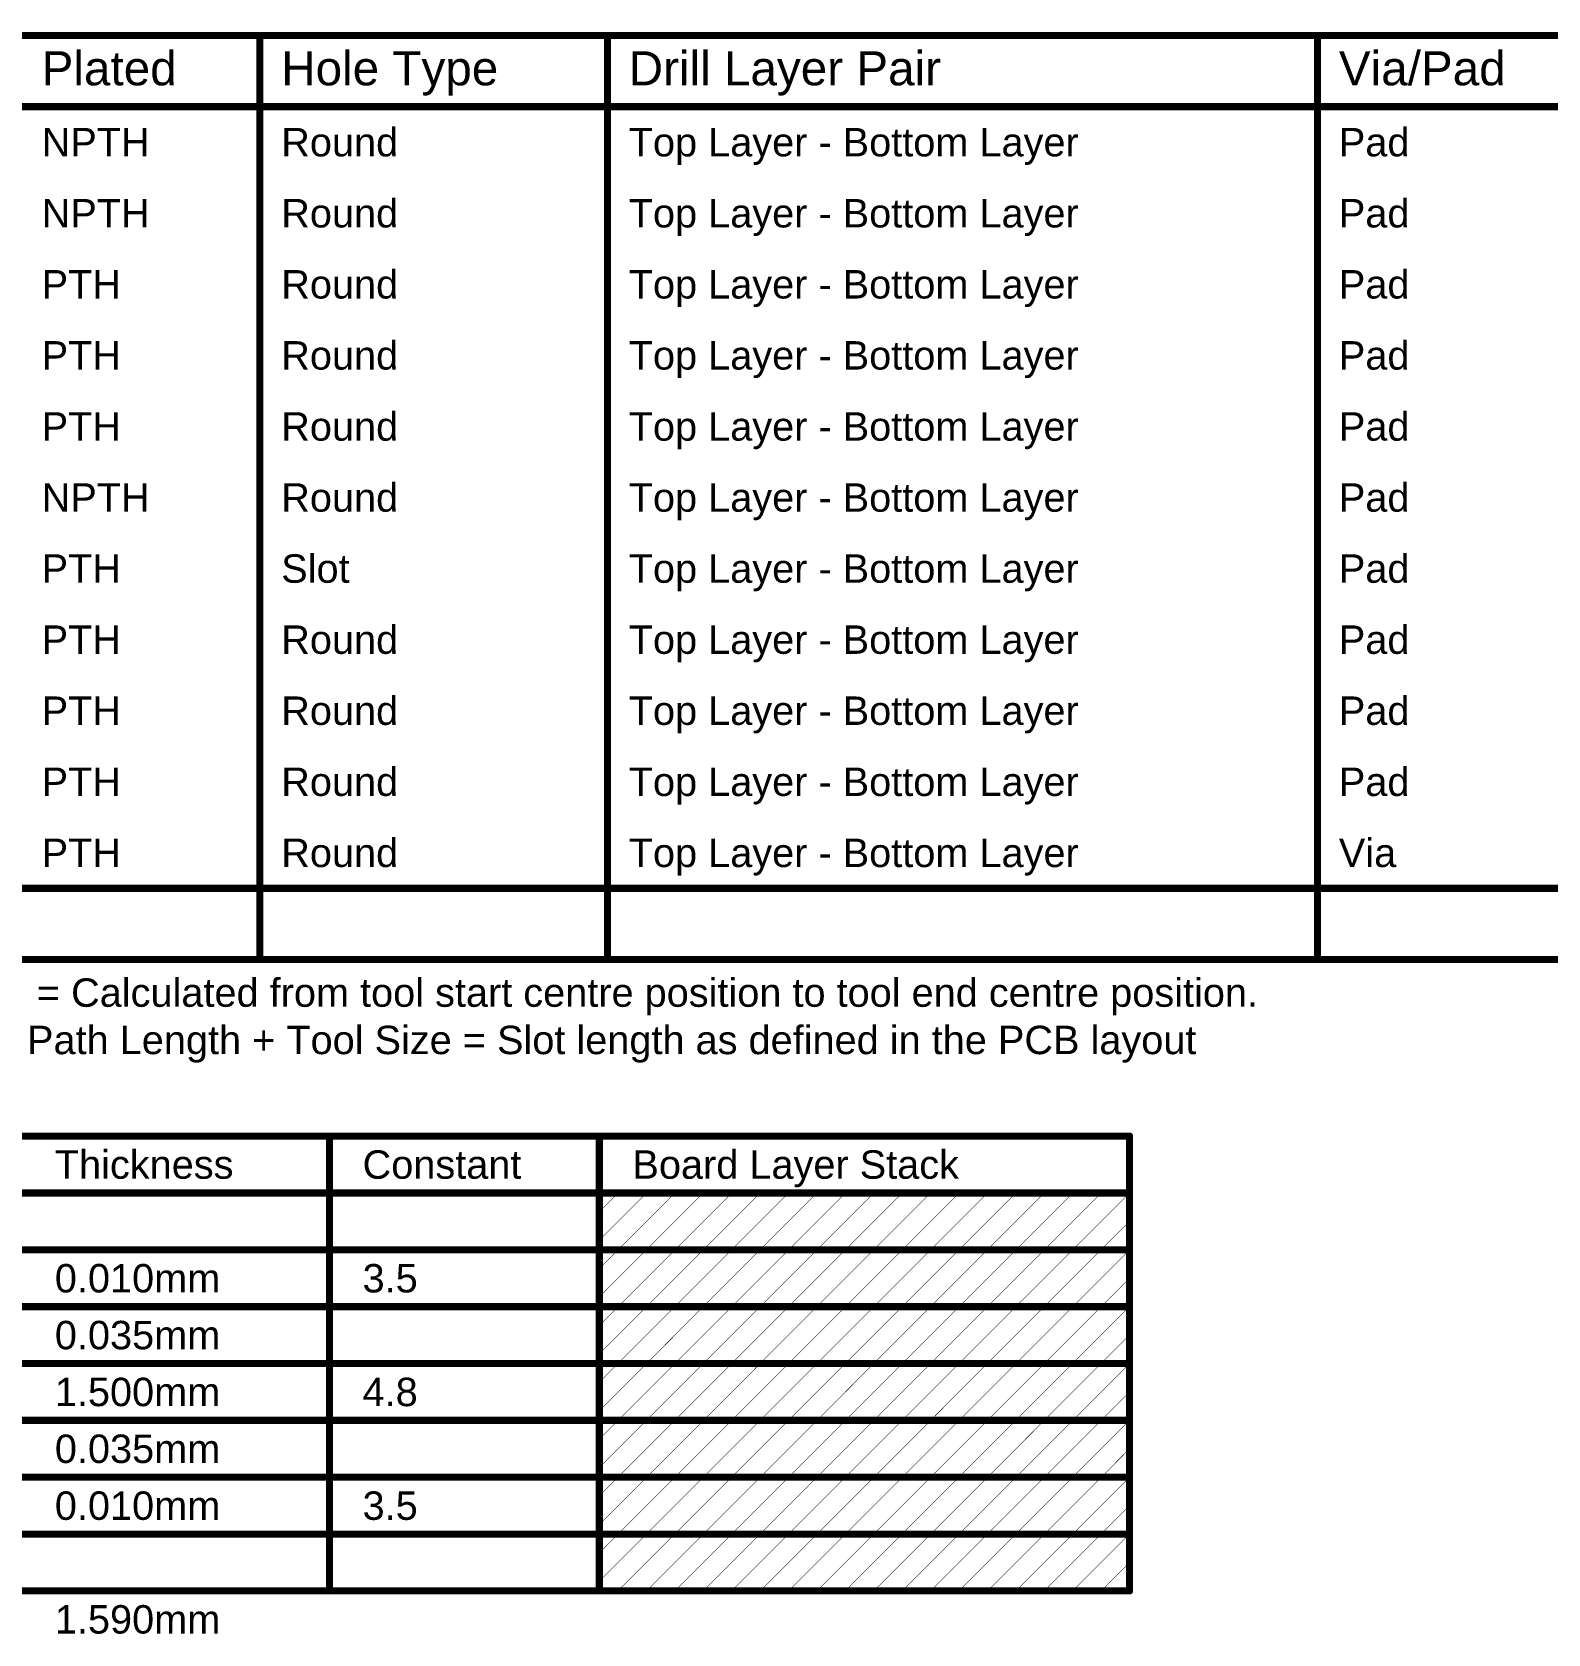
# Model space of a CAD drawing. Header units: inches. Extents: x -38 to 391, y -38 to 85.
# Drawn here: x 97.6 to 178.9, y -0.6 to 85.3 of the extents above; entities that cross this region are included whole.
import ezdxf

# ---------------------------------------------------------------- set-up
doc = ezdxf.new("R2010")
doc.units = ezdxf.units.IN
doc.layers.add('Drill Drawing', color=1, linetype='Continuous')
doc.layers.add('Fabrication', color=76, linetype='Continuous')
doc.styles.add('Arial', font='', dxfattribs={"height": 0.2})
doc.styles.get('Arial').set_extended_font_data('Arial')

msp = doc.modelspace()

# ---------------------------------------------------------------- linework, layer by layer
at = {"layer": 'Drill Drawing'}
for points in [[(41.313, 85.089, 0.381, 0.381, 0), (391.023, 85.089, 0.381, 0.381, 0)], [(109.799, 35.559, 0.381, 0.381, 0), (109.799, 85.089, 0.381, 0.381, 0)], [(128.437, 35.559, 0.381, 0.381, 0), (128.437, 85.089, 0.381, 0.381, 0)], [(166.526, 35.559, 0.381, 0.381, 0), (166.526, 85.089, 0.381, 0.381, 0)], [(41.313, 81.279, 0.381, 0.381, 0), (391.023, 81.279, 0.381, 0.381, 0)], [(41.313, 39.369, 0.381, 0.381, 0), (391.023, 39.369, 0.381, 0.381, 0)], [(41.313, 35.559, 0.381, 0.381, 0), (391.023, 35.559, 0.381, 0.381, 0)]]:
    msp.add_lwpolyline(points, format="xyseb", dxfattribs=at)
for points in [[(109.704, 85.089, 0.191, 0.191, 1), (109.894, 85.089, 0.191, 0.191, 1)], [(128.342, 85.089, 0.191, 0.191, 1), (128.533, 85.089, 0.191, 0.191, 1)], [(166.431, 85.089, 0.191, 0.191, 1), (166.621, 85.089, 0.191, 0.191, 1)], [(109.704, 35.559, 0.191, 0.191, 1), (109.894, 35.559, 0.191, 0.191, 1)], [(128.342, 35.559, 0.191, 0.191, 1), (128.533, 35.559, 0.191, 0.191, 1)], [(166.431, 35.559, 0.191, 0.191, 1), (166.621, 35.559, 0.191, 0.191, 1)]]:
    msp.add_lwpolyline(points, format="xyseb", close=True, dxfattribs=at)
at = {"layer": 'Fabrication'}
for points in [[(41.157, 26.086, 0.381, 0.381, 0), (156.442, 26.086, 0.381, 0.381, 0)], [(113.528, 1.702, 0.381, 0.381, 0), (113.528, 26.086, 0.381, 0.381, 0)], [(128.002, 1.702, 0.381, 0.381, 0), (128.002, 26.086, 0.381, 0.381, 0)], [(156.442, 1.702, 0.381, 0.381, 0), (156.442, 26.086, 0.381, 0.381, 0)], [(41.157, 23.038, 0.381, 0.381, 0), (156.442, 23.038, 0.381, 0.381, 0)], [(128.002, 22.03, 0.0254, 0.0254, 0), (129.01, 23.038, 0.0254, 0.0254, 0)], [(128.002, 20.506, 0.0254, 0.0254, 0), (130.534, 23.038, 0.0254, 0.0254, 0)], [(129.01, 19.99, 0.0254, 0.0254, 0), (132.058, 23.038, 0.0254, 0.0254, 0)], [(130.534, 19.99, 0.0254, 0.0254, 0), (133.582, 23.038, 0.0254, 0.0254, 0)], [(132.058, 19.99, 0.0254, 0.0254, 0), (135.106, 23.038, 0.0254, 0.0254, 0)], [(133.582, 19.99, 0.0254, 0.0254, 0), (136.63, 23.038, 0.0254, 0.0254, 0)], [(135.106, 19.99, 0.0254, 0.0254, 0), (138.154, 23.038, 0.0254, 0.0254, 0)], [(136.63, 19.99, 0.0254, 0.0254, 0), (139.678, 23.038, 0.0254, 0.0254, 0)], [(138.154, 19.99, 0.0254, 0.0254, 0), (141.202, 23.038, 0.0254, 0.0254, 0)], [(139.678, 19.99, 0.0254, 0.0254, 0), (142.726, 23.038, 0.0254, 0.0254, 0)], [(141.202, 19.99, 0.0254, 0.0254, 0), (144.25, 23.038, 0.0254, 0.0254, 0)], [(142.726, 19.99, 0.0254, 0.0254, 0), (145.774, 23.038, 0.0254, 0.0254, 0)], [(144.25, 19.99, 0.0254, 0.0254, 0), (147.298, 23.038, 0.0254, 0.0254, 0)], [(145.774, 19.99, 0.0254, 0.0254, 0), (148.822, 23.038, 0.0254, 0.0254, 0)], [(147.298, 19.99, 0.0254, 0.0254, 0), (150.346, 23.038, 0.0254, 0.0254, 0)], [(148.822, 19.99, 0.0254, 0.0254, 0), (151.87, 23.038, 0.0254, 0.0254, 0)], [(150.346, 19.99, 0.0254, 0.0254, 0), (153.394, 23.038, 0.0254, 0.0254, 0)], [(151.87, 19.99, 0.0254, 0.0254, 0), (154.918, 23.038, 0.0254, 0.0254, 0)], [(153.394, 19.99, 0.0254, 0.0254, 0), (156.442, 23.038, 0.0254, 0.0254, 0)], [(154.918, 19.99, 0.0254, 0.0254, 0), (156.442, 21.514, 0.0254, 0.0254, 0)], [(97.022, 19.99, 0.381, 0.381, 0), (113.528, 19.99, 0.381, 0.381, 0)], [(113.528, 19.99, 0.381, 0.381, 0), (128.002, 19.99, 0.381, 0.381, 0)], [(128.002, 19.99, 0.381, 0.381, 0), (156.442, 19.99, 0.381, 0.381, 0)], [(128.002, 18.982, 0.0254, 0.0254, 0), (129.01, 19.99, 0.0254, 0.0254, 0)], [(128.002, 17.458, 0.0254, 0.0254, 0), (130.534, 19.99, 0.0254, 0.0254, 0)], [(129.01, 16.942, 0.0254, 0.0254, 0), (132.058, 19.99, 0.0254, 0.0254, 0)], [(130.534, 16.942, 0.0254, 0.0254, 0), (133.582, 19.99, 0.0254, 0.0254, 0)], [(132.058, 16.942, 0.0254, 0.0254, 0), (135.106, 19.99, 0.0254, 0.0254, 0)], [(133.582, 16.942, 0.0254, 0.0254, 0), (136.63, 19.99, 0.0254, 0.0254, 0)], [(135.106, 16.942, 0.0254, 0.0254, 0), (138.154, 19.99, 0.0254, 0.0254, 0)], [(136.63, 16.942, 0.0254, 0.0254, 0), (139.678, 19.99, 0.0254, 0.0254, 0)], [(138.154, 16.942, 0.0254, 0.0254, 0), (141.202, 19.99, 0.0254, 0.0254, 0)], [(139.678, 16.942, 0.0254, 0.0254, 0), (142.726, 19.99, 0.0254, 0.0254, 0)], [(141.202, 16.942, 0.0254, 0.0254, 0), (144.25, 19.99, 0.0254, 0.0254, 0)], [(142.726, 16.942, 0.0254, 0.0254, 0), (145.774, 19.99, 0.0254, 0.0254, 0)], [(144.25, 16.942, 0.0254, 0.0254, 0), (147.298, 19.99, 0.0254, 0.0254, 0)], [(145.774, 16.942, 0.0254, 0.0254, 0), (148.822, 19.99, 0.0254, 0.0254, 0)], [(147.298, 16.942, 0.0254, 0.0254, 0), (150.346, 19.99, 0.0254, 0.0254, 0)], [(148.822, 16.942, 0.0254, 0.0254, 0), (151.87, 19.99, 0.0254, 0.0254, 0)], [(150.346, 16.942, 0.0254, 0.0254, 0), (153.394, 19.99, 0.0254, 0.0254, 0)], [(151.87, 16.942, 0.0254, 0.0254, 0), (154.918, 19.99, 0.0254, 0.0254, 0)], [(153.394, 16.942, 0.0254, 0.0254, 0), (156.442, 19.99, 0.0254, 0.0254, 0)], [(154.918, 16.942, 0.0254, 0.0254, 0), (156.442, 18.466, 0.0254, 0.0254, 0)], [(97.022, 16.942, 0.381, 0.381, 0), (113.528, 16.942, 0.381, 0.381, 0)], [(113.528, 16.942, 0.381, 0.381, 0), (128.002, 16.942, 0.381, 0.381, 0)], [(128.002, 16.942, 0.381, 0.381, 0), (156.442, 16.942, 0.381, 0.381, 0)], [(128.002, 15.934, 0.0254, 0.0254, 0), (129.01, 16.942, 0.0254, 0.0254, 0)], [(128.002, 14.41, 0.0254, 0.0254, 0), (130.534, 16.942, 0.0254, 0.0254, 0)], [(129.01, 13.894, 0.0254, 0.0254, 0), (132.058, 16.942, 0.0254, 0.0254, 0)], [(130.534, 13.894, 0.0254, 0.0254, 0), (133.582, 16.942, 0.0254, 0.0254, 0)], [(132.058, 13.894, 0.0254, 0.0254, 0), (135.106, 16.942, 0.0254, 0.0254, 0)], [(133.582, 13.894, 0.0254, 0.0254, 0), (136.63, 16.942, 0.0254, 0.0254, 0)], [(135.106, 13.894, 0.0254, 0.0254, 0), (138.154, 16.942, 0.0254, 0.0254, 0)], [(136.63, 13.894, 0.0254, 0.0254, 0), (139.678, 16.942, 0.0254, 0.0254, 0)], [(138.154, 13.894, 0.0254, 0.0254, 0), (141.202, 16.942, 0.0254, 0.0254, 0)], [(139.678, 13.894, 0.0254, 0.0254, 0), (142.726, 16.942, 0.0254, 0.0254, 0)], [(141.202, 13.894, 0.0254, 0.0254, 0), (144.25, 16.942, 0.0254, 0.0254, 0)], [(142.726, 13.894, 0.0254, 0.0254, 0), (145.774, 16.942, 0.0254, 0.0254, 0)], [(144.25, 13.894, 0.0254, 0.0254, 0), (147.298, 16.942, 0.0254, 0.0254, 0)], [(145.774, 13.894, 0.0254, 0.0254, 0), (148.822, 16.942, 0.0254, 0.0254, 0)], [(147.298, 13.894, 0.0254, 0.0254, 0), (150.346, 16.942, 0.0254, 0.0254, 0)], [(148.822, 13.894, 0.0254, 0.0254, 0), (151.87, 16.942, 0.0254, 0.0254, 0)], [(150.346, 13.894, 0.0254, 0.0254, 0), (153.394, 16.942, 0.0254, 0.0254, 0)], [(151.87, 13.894, 0.0254, 0.0254, 0), (154.918, 16.942, 0.0254, 0.0254, 0)], [(153.394, 13.894, 0.0254, 0.0254, 0), (156.442, 16.942, 0.0254, 0.0254, 0)], [(154.918, 13.894, 0.0254, 0.0254, 0), (156.442, 15.418, 0.0254, 0.0254, 0)], [(97.022, 13.894, 0.381, 0.381, 0), (113.528, 13.894, 0.381, 0.381, 0)], [(113.528, 13.894, 0.381, 0.381, 0), (128.002, 13.894, 0.381, 0.381, 0)], [(128.002, 13.894, 0.381, 0.381, 0), (156.442, 13.894, 0.381, 0.381, 0)], [(128.002, 12.886, 0.0254, 0.0254, 0), (129.01, 13.894, 0.0254, 0.0254, 0)], [(128.002, 11.362, 0.0254, 0.0254, 0), (130.534, 13.894, 0.0254, 0.0254, 0)], [(129.01, 10.846, 0.0254, 0.0254, 0), (132.058, 13.894, 0.0254, 0.0254, 0)], [(130.534, 10.846, 0.0254, 0.0254, 0), (133.582, 13.894, 0.0254, 0.0254, 0)], [(132.058, 10.846, 0.0254, 0.0254, 0), (135.106, 13.894, 0.0254, 0.0254, 0)], [(133.582, 10.846, 0.0254, 0.0254, 0), (136.63, 13.894, 0.0254, 0.0254, 0)], [(135.106, 10.846, 0.0254, 0.0254, 0), (138.154, 13.894, 0.0254, 0.0254, 0)], [(136.63, 10.846, 0.0254, 0.0254, 0), (139.678, 13.894, 0.0254, 0.0254, 0)], [(138.154, 10.846, 0.0254, 0.0254, 0), (141.202, 13.894, 0.0254, 0.0254, 0)], [(139.678, 10.846, 0.0254, 0.0254, 0), (142.726, 13.894, 0.0254, 0.0254, 0)], [(141.202, 10.846, 0.0254, 0.0254, 0), (144.25, 13.894, 0.0254, 0.0254, 0)], [(142.726, 10.846, 0.0254, 0.0254, 0), (145.774, 13.894, 0.0254, 0.0254, 0)], [(144.25, 10.846, 0.0254, 0.0254, 0), (147.298, 13.894, 0.0254, 0.0254, 0)], [(145.774, 10.846, 0.0254, 0.0254, 0), (148.822, 13.894, 0.0254, 0.0254, 0)], [(147.298, 10.846, 0.0254, 0.0254, 0), (150.346, 13.894, 0.0254, 0.0254, 0)], [(148.822, 10.846, 0.0254, 0.0254, 0), (151.87, 13.894, 0.0254, 0.0254, 0)], [(150.346, 10.846, 0.0254, 0.0254, 0), (153.394, 13.894, 0.0254, 0.0254, 0)], [(151.87, 10.846, 0.0254, 0.0254, 0), (154.918, 13.894, 0.0254, 0.0254, 0)], [(153.394, 10.846, 0.0254, 0.0254, 0), (156.442, 13.894, 0.0254, 0.0254, 0)], [(154.918, 10.846, 0.0254, 0.0254, 0), (156.442, 12.37, 0.0254, 0.0254, 0)], [(97.022, 10.846, 0.381, 0.381, 0), (113.528, 10.846, 0.381, 0.381, 0)], [(113.528, 10.846, 0.381, 0.381, 0), (128.002, 10.846, 0.381, 0.381, 0)], [(128.002, 10.846, 0.381, 0.381, 0), (156.442, 10.846, 0.381, 0.381, 0)], [(128.002, 9.838, 0.0254, 0.0254, 0), (129.01, 10.846, 0.0254, 0.0254, 0)], [(128.002, 8.314, 0.0254, 0.0254, 0), (130.534, 10.846, 0.0254, 0.0254, 0)], [(129.01, 7.798, 0.0254, 0.0254, 0), (132.058, 10.846, 0.0254, 0.0254, 0)], [(130.534, 7.798, 0.0254, 0.0254, 0), (133.582, 10.846, 0.0254, 0.0254, 0)], [(132.058, 7.798, 0.0254, 0.0254, 0), (135.106, 10.846, 0.0254, 0.0254, 0)], [(133.582, 7.798, 0.0254, 0.0254, 0), (136.63, 10.846, 0.0254, 0.0254, 0)], [(135.106, 7.798, 0.0254, 0.0254, 0), (138.154, 10.846, 0.0254, 0.0254, 0)], [(136.63, 7.798, 0.0254, 0.0254, 0), (139.678, 10.846, 0.0254, 0.0254, 0)], [(138.154, 7.798, 0.0254, 0.0254, 0), (141.202, 10.846, 0.0254, 0.0254, 0)], [(139.678, 7.798, 0.0254, 0.0254, 0), (142.726, 10.846, 0.0254, 0.0254, 0)], [(141.202, 7.798, 0.0254, 0.0254, 0), (144.25, 10.846, 0.0254, 0.0254, 0)], [(142.726, 7.798, 0.0254, 0.0254, 0), (145.774, 10.846, 0.0254, 0.0254, 0)], [(144.25, 7.798, 0.0254, 0.0254, 0), (147.298, 10.846, 0.0254, 0.0254, 0)], [(145.774, 7.798, 0.0254, 0.0254, 0), (148.822, 10.846, 0.0254, 0.0254, 0)], [(147.298, 7.798, 0.0254, 0.0254, 0), (150.346, 10.846, 0.0254, 0.0254, 0)], [(148.822, 7.798, 0.0254, 0.0254, 0), (151.87, 10.846, 0.0254, 0.0254, 0)], [(150.346, 7.798, 0.0254, 0.0254, 0), (153.394, 10.846, 0.0254, 0.0254, 0)], [(151.87, 7.798, 0.0254, 0.0254, 0), (154.918, 10.846, 0.0254, 0.0254, 0)], [(153.394, 7.798, 0.0254, 0.0254, 0), (156.442, 10.846, 0.0254, 0.0254, 0)], [(154.918, 7.798, 0.0254, 0.0254, 0), (156.442, 9.322, 0.0254, 0.0254, 0)], [(97.022, 7.798, 0.381, 0.381, 0), (113.528, 7.798, 0.381, 0.381, 0)], [(113.528, 7.798, 0.381, 0.381, 0), (128.002, 7.798, 0.381, 0.381, 0)], [(128.002, 7.798, 0.381, 0.381, 0), (156.442, 7.798, 0.381, 0.381, 0)], [(128.002, 6.79, 0.0254, 0.0254, 0), (129.01, 7.798, 0.0254, 0.0254, 0)], [(128.002, 5.266, 0.0254, 0.0254, 0), (130.534, 7.798, 0.0254, 0.0254, 0)], [(129.01, 4.75, 0.0254, 0.0254, 0), (132.058, 7.798, 0.0254, 0.0254, 0)], [(130.534, 4.75, 0.0254, 0.0254, 0), (133.582, 7.798, 0.0254, 0.0254, 0)], [(132.058, 4.75, 0.0254, 0.0254, 0), (135.106, 7.798, 0.0254, 0.0254, 0)], [(133.582, 4.75, 0.0254, 0.0254, 0), (136.63, 7.798, 0.0254, 0.0254, 0)], [(135.106, 4.75, 0.0254, 0.0254, 0), (138.154, 7.798, 0.0254, 0.0254, 0)], [(136.63, 4.75, 0.0254, 0.0254, 0), (139.678, 7.798, 0.0254, 0.0254, 0)], [(138.154, 4.75, 0.0254, 0.0254, 0), (141.202, 7.798, 0.0254, 0.0254, 0)], [(139.678, 4.75, 0.0254, 0.0254, 0), (142.726, 7.798, 0.0254, 0.0254, 0)], [(141.202, 4.75, 0.0254, 0.0254, 0), (144.25, 7.798, 0.0254, 0.0254, 0)], [(142.726, 4.75, 0.0254, 0.0254, 0), (145.774, 7.798, 0.0254, 0.0254, 0)], [(144.25, 4.75, 0.0254, 0.0254, 0), (147.298, 7.798, 0.0254, 0.0254, 0)], [(145.774, 4.75, 0.0254, 0.0254, 0), (148.822, 7.798, 0.0254, 0.0254, 0)], [(147.298, 4.75, 0.0254, 0.0254, 0), (150.346, 7.798, 0.0254, 0.0254, 0)], [(148.822, 4.75, 0.0254, 0.0254, 0), (151.87, 7.798, 0.0254, 0.0254, 0)], [(150.346, 4.75, 0.0254, 0.0254, 0), (153.394, 7.798, 0.0254, 0.0254, 0)], [(151.87, 4.75, 0.0254, 0.0254, 0), (154.918, 7.798, 0.0254, 0.0254, 0)], [(153.394, 4.75, 0.0254, 0.0254, 0), (156.442, 7.798, 0.0254, 0.0254, 0)], [(154.918, 4.75, 0.0254, 0.0254, 0), (156.442, 6.274, 0.0254, 0.0254, 0)], [(97.022, 4.75, 0.381, 0.381, 0), (113.528, 4.75, 0.381, 0.381, 0)], [(113.528, 4.75, 0.381, 0.381, 0), (128.002, 4.75, 0.381, 0.381, 0)], [(128.002, 4.75, 0.381, 0.381, 0), (156.442, 4.75, 0.381, 0.381, 0)], [(128.002, 3.742, 0.0254, 0.0254, 0), (129.01, 4.75, 0.0254, 0.0254, 0)], [(128.002, 2.218, 0.0254, 0.0254, 0), (130.534, 4.75, 0.0254, 0.0254, 0)], [(129.01, 1.702, 0.0254, 0.0254, 0), (132.058, 4.75, 0.0254, 0.0254, 0)], [(130.534, 1.702, 0.0254, 0.0254, 0), (133.582, 4.75, 0.0254, 0.0254, 0)], [(132.058, 1.702, 0.0254, 0.0254, 0), (135.106, 4.75, 0.0254, 0.0254, 0)], [(133.582, 1.702, 0.0254, 0.0254, 0), (136.63, 4.75, 0.0254, 0.0254, 0)], [(135.106, 1.702, 0.0254, 0.0254, 0), (138.154, 4.75, 0.0254, 0.0254, 0)], [(136.63, 1.702, 0.0254, 0.0254, 0), (139.678, 4.75, 0.0254, 0.0254, 0)], [(138.154, 1.702, 0.0254, 0.0254, 0), (141.202, 4.75, 0.0254, 0.0254, 0)], [(139.678, 1.702, 0.0254, 0.0254, 0), (142.726, 4.75, 0.0254, 0.0254, 0)], [(141.202, 1.702, 0.0254, 0.0254, 0), (144.25, 4.75, 0.0254, 0.0254, 0)], [(142.726, 1.702, 0.0254, 0.0254, 0), (145.774, 4.75, 0.0254, 0.0254, 0)], [(144.25, 1.702, 0.0254, 0.0254, 0), (147.298, 4.75, 0.0254, 0.0254, 0)], [(145.774, 1.702, 0.0254, 0.0254, 0), (148.822, 4.75, 0.0254, 0.0254, 0)], [(147.298, 1.702, 0.0254, 0.0254, 0), (150.346, 4.75, 0.0254, 0.0254, 0)], [(148.822, 1.702, 0.0254, 0.0254, 0), (151.87, 4.75, 0.0254, 0.0254, 0)], [(150.346, 1.702, 0.0254, 0.0254, 0), (153.394, 4.75, 0.0254, 0.0254, 0)], [(151.87, 1.702, 0.0254, 0.0254, 0), (154.918, 4.75, 0.0254, 0.0254, 0)], [(153.394, 1.702, 0.0254, 0.0254, 0), (156.442, 4.75, 0.0254, 0.0254, 0)], [(154.918, 1.702, 0.0254, 0.0254, 0), (156.442, 3.226, 0.0254, 0.0254, 0)], [(97.022, 1.702, 0.381, 0.381, 0), (113.528, 1.702, 0.381, 0.381, 0)], [(113.528, 1.702, 0.381, 0.381, 0), (128.002, 1.702, 0.381, 0.381, 0)], [(128.002, 1.702, 0.381, 0.381, 0), (156.442, 1.702, 0.381, 0.381, 0)]]:
    msp.add_lwpolyline(points, format="xyseb", dxfattribs=at)
for points in [[(113.433, 26.086, 0.191, 0.191, 1), (113.623, 26.086, 0.191, 0.191, 1)], [(127.907, 26.086, 0.191, 0.191, 1), (128.098, 26.086, 0.191, 0.191, 1)], [(156.347, 26.086, 0.191, 0.191, 1), (156.538, 26.086, 0.191, 0.191, 1)], [(156.347, 26.086, 0.191, 0.191, 1), (156.538, 26.086, 0.191, 0.191, 1)], [(156.347, 23.038, 0.191, 0.191, 1), (156.538, 23.038, 0.191, 0.191, 1)], [(129.004, 23.038, 0.0127, 0.0127, 1), (129.017, 23.038, 0.0127, 0.0127, 1)], [(130.528, 23.038, 0.0127, 0.0127, 1), (130.541, 23.038, 0.0127, 0.0127, 1)], [(132.052, 23.038, 0.0127, 0.0127, 1), (132.065, 23.038, 0.0127, 0.0127, 1)], [(133.576, 23.038, 0.0127, 0.0127, 1), (133.589, 23.038, 0.0127, 0.0127, 1)], [(135.1, 23.038, 0.0127, 0.0127, 1), (135.113, 23.038, 0.0127, 0.0127, 1)], [(136.624, 23.038, 0.0127, 0.0127, 1), (136.637, 23.038, 0.0127, 0.0127, 1)], [(138.148, 23.038, 0.0127, 0.0127, 1), (138.161, 23.038, 0.0127, 0.0127, 1)], [(139.672, 23.038, 0.0127, 0.0127, 1), (139.685, 23.038, 0.0127, 0.0127, 1)], [(141.196, 23.038, 0.0127, 0.0127, 1), (141.209, 23.038, 0.0127, 0.0127, 1)], [(142.72, 23.038, 0.0127, 0.0127, 1), (142.733, 23.038, 0.0127, 0.0127, 1)], [(144.244, 23.038, 0.0127, 0.0127, 1), (144.257, 23.038, 0.0127, 0.0127, 1)], [(145.768, 23.038, 0.0127, 0.0127, 1), (145.781, 23.038, 0.0127, 0.0127, 1)], [(147.292, 23.038, 0.0127, 0.0127, 1), (147.305, 23.038, 0.0127, 0.0127, 1)], [(148.816, 23.038, 0.0127, 0.0127, 1), (148.829, 23.038, 0.0127, 0.0127, 1)], [(150.34, 23.038, 0.0127, 0.0127, 1), (150.353, 23.038, 0.0127, 0.0127, 1)], [(151.864, 23.038, 0.0127, 0.0127, 1), (151.877, 23.038, 0.0127, 0.0127, 1)], [(153.388, 23.038, 0.0127, 0.0127, 1), (153.401, 23.038, 0.0127, 0.0127, 1)], [(154.912, 23.038, 0.0127, 0.0127, 1), (154.925, 23.038, 0.0127, 0.0127, 1)], [(156.436, 23.038, 0.0127, 0.0127, 1), (156.449, 23.038, 0.0127, 0.0127, 1)], [(127.996, 22.03, 0.0127, 0.0127, 1), (128.009, 22.03, 0.0127, 0.0127, 1)], [(156.436, 21.514, 0.0127, 0.0127, 1), (156.449, 21.514, 0.0127, 0.0127, 1)], [(113.433, 19.99, 0.191, 0.191, 1), (113.623, 19.99, 0.191, 0.191, 1)], [(113.433, 19.99, 0.191, 0.191, 1), (113.623, 19.99, 0.191, 0.191, 1)], [(127.907, 19.99, 0.191, 0.191, 1), (128.098, 19.99, 0.191, 0.191, 1)], [(127.907, 19.99, 0.191, 0.191, 1), (128.098, 19.99, 0.191, 0.191, 1)], [(127.996, 20.506, 0.0127, 0.0127, 1), (128.009, 20.506, 0.0127, 0.0127, 1)], [(129.004, 19.99, 0.0127, 0.0127, 1), (129.017, 19.99, 0.0127, 0.0127, 1)], [(129.004, 19.99, 0.0127, 0.0127, 1), (129.017, 19.99, 0.0127, 0.0127, 1)], [(130.528, 19.99, 0.0127, 0.0127, 1), (130.541, 19.99, 0.0127, 0.0127, 1)], [(130.528, 19.99, 0.0127, 0.0127, 1), (130.541, 19.99, 0.0127, 0.0127, 1)], [(132.052, 19.99, 0.0127, 0.0127, 1), (132.065, 19.99, 0.0127, 0.0127, 1)], [(132.052, 19.99, 0.0127, 0.0127, 1), (132.065, 19.99, 0.0127, 0.0127, 1)], [(133.576, 19.99, 0.0127, 0.0127, 1), (133.589, 19.99, 0.0127, 0.0127, 1)], [(133.576, 19.99, 0.0127, 0.0127, 1), (133.589, 19.99, 0.0127, 0.0127, 1)], [(135.1, 19.99, 0.0127, 0.0127, 1), (135.113, 19.99, 0.0127, 0.0127, 1)], [(135.1, 19.99, 0.0127, 0.0127, 1), (135.113, 19.99, 0.0127, 0.0127, 1)], [(136.624, 19.99, 0.0127, 0.0127, 1), (136.637, 19.99, 0.0127, 0.0127, 1)], [(136.624, 19.99, 0.0127, 0.0127, 1), (136.637, 19.99, 0.0127, 0.0127, 1)], [(138.148, 19.99, 0.0127, 0.0127, 1), (138.161, 19.99, 0.0127, 0.0127, 1)], [(138.148, 19.99, 0.0127, 0.0127, 1), (138.161, 19.99, 0.0127, 0.0127, 1)], [(139.672, 19.99, 0.0127, 0.0127, 1), (139.685, 19.99, 0.0127, 0.0127, 1)], [(139.672, 19.99, 0.0127, 0.0127, 1), (139.685, 19.99, 0.0127, 0.0127, 1)], [(141.196, 19.99, 0.0127, 0.0127, 1), (141.209, 19.99, 0.0127, 0.0127, 1)], [(141.196, 19.99, 0.0127, 0.0127, 1), (141.209, 19.99, 0.0127, 0.0127, 1)], [(142.72, 19.99, 0.0127, 0.0127, 1), (142.733, 19.99, 0.0127, 0.0127, 1)], [(142.72, 19.99, 0.0127, 0.0127, 1), (142.733, 19.99, 0.0127, 0.0127, 1)], [(144.244, 19.99, 0.0127, 0.0127, 1), (144.257, 19.99, 0.0127, 0.0127, 1)], [(144.244, 19.99, 0.0127, 0.0127, 1), (144.257, 19.99, 0.0127, 0.0127, 1)], [(145.768, 19.99, 0.0127, 0.0127, 1), (145.781, 19.99, 0.0127, 0.0127, 1)], [(145.768, 19.99, 0.0127, 0.0127, 1), (145.781, 19.99, 0.0127, 0.0127, 1)], [(147.292, 19.99, 0.0127, 0.0127, 1), (147.305, 19.99, 0.0127, 0.0127, 1)], [(147.292, 19.99, 0.0127, 0.0127, 1), (147.305, 19.99, 0.0127, 0.0127, 1)], [(148.816, 19.99, 0.0127, 0.0127, 1), (148.829, 19.99, 0.0127, 0.0127, 1)], [(148.816, 19.99, 0.0127, 0.0127, 1), (148.829, 19.99, 0.0127, 0.0127, 1)], [(150.34, 19.99, 0.0127, 0.0127, 1), (150.353, 19.99, 0.0127, 0.0127, 1)], [(150.34, 19.99, 0.0127, 0.0127, 1), (150.353, 19.99, 0.0127, 0.0127, 1)], [(151.864, 19.99, 0.0127, 0.0127, 1), (151.877, 19.99, 0.0127, 0.0127, 1)], [(151.864, 19.99, 0.0127, 0.0127, 1), (151.877, 19.99, 0.0127, 0.0127, 1)], [(153.388, 19.99, 0.0127, 0.0127, 1), (153.401, 19.99, 0.0127, 0.0127, 1)], [(153.388, 19.99, 0.0127, 0.0127, 1), (153.401, 19.99, 0.0127, 0.0127, 1)], [(154.912, 19.99, 0.0127, 0.0127, 1), (154.925, 19.99, 0.0127, 0.0127, 1)], [(154.912, 19.99, 0.0127, 0.0127, 1), (154.925, 19.99, 0.0127, 0.0127, 1)], [(156.347, 19.99, 0.191, 0.191, 1), (156.538, 19.99, 0.191, 0.191, 1)], [(156.436, 19.99, 0.0127, 0.0127, 1), (156.449, 19.99, 0.0127, 0.0127, 1)], [(127.996, 18.982, 0.0127, 0.0127, 1), (128.009, 18.982, 0.0127, 0.0127, 1)], [(156.436, 18.466, 0.0127, 0.0127, 1), (156.449, 18.466, 0.0127, 0.0127, 1)], [(127.996, 17.458, 0.0127, 0.0127, 1), (128.009, 17.458, 0.0127, 0.0127, 1)], [(113.433, 16.942, 0.191, 0.191, 1), (113.623, 16.942, 0.191, 0.191, 1)], [(113.433, 16.942, 0.191, 0.191, 1), (113.623, 16.942, 0.191, 0.191, 1)], [(127.907, 16.942, 0.191, 0.191, 1), (128.098, 16.942, 0.191, 0.191, 1)], [(127.907, 16.942, 0.191, 0.191, 1), (128.098, 16.942, 0.191, 0.191, 1)], [(129.004, 16.942, 0.0127, 0.0127, 1), (129.017, 16.942, 0.0127, 0.0127, 1)], [(129.004, 16.942, 0.0127, 0.0127, 1), (129.017, 16.942, 0.0127, 0.0127, 1)], [(130.528, 16.942, 0.0127, 0.0127, 1), (130.541, 16.942, 0.0127, 0.0127, 1)], [(130.528, 16.942, 0.0127, 0.0127, 1), (130.541, 16.942, 0.0127, 0.0127, 1)], [(132.052, 16.942, 0.0127, 0.0127, 1), (132.065, 16.942, 0.0127, 0.0127, 1)], [(132.052, 16.942, 0.0127, 0.0127, 1), (132.065, 16.942, 0.0127, 0.0127, 1)], [(133.576, 16.942, 0.0127, 0.0127, 1), (133.589, 16.942, 0.0127, 0.0127, 1)], [(133.576, 16.942, 0.0127, 0.0127, 1), (133.589, 16.942, 0.0127, 0.0127, 1)], [(135.1, 16.942, 0.0127, 0.0127, 1), (135.113, 16.942, 0.0127, 0.0127, 1)], [(135.1, 16.942, 0.0127, 0.0127, 1), (135.113, 16.942, 0.0127, 0.0127, 1)], [(136.624, 16.942, 0.0127, 0.0127, 1), (136.637, 16.942, 0.0127, 0.0127, 1)], [(136.624, 16.942, 0.0127, 0.0127, 1), (136.637, 16.942, 0.0127, 0.0127, 1)], [(138.148, 16.942, 0.0127, 0.0127, 1), (138.161, 16.942, 0.0127, 0.0127, 1)], [(138.148, 16.942, 0.0127, 0.0127, 1), (138.161, 16.942, 0.0127, 0.0127, 1)], [(139.672, 16.942, 0.0127, 0.0127, 1), (139.685, 16.942, 0.0127, 0.0127, 1)], [(139.672, 16.942, 0.0127, 0.0127, 1), (139.685, 16.942, 0.0127, 0.0127, 1)], [(141.196, 16.942, 0.0127, 0.0127, 1), (141.209, 16.942, 0.0127, 0.0127, 1)], [(141.196, 16.942, 0.0127, 0.0127, 1), (141.209, 16.942, 0.0127, 0.0127, 1)], [(142.72, 16.942, 0.0127, 0.0127, 1), (142.733, 16.942, 0.0127, 0.0127, 1)], [(142.72, 16.942, 0.0127, 0.0127, 1), (142.733, 16.942, 0.0127, 0.0127, 1)], [(144.244, 16.942, 0.0127, 0.0127, 1), (144.257, 16.942, 0.0127, 0.0127, 1)], [(144.244, 16.942, 0.0127, 0.0127, 1), (144.257, 16.942, 0.0127, 0.0127, 1)], [(145.768, 16.942, 0.0127, 0.0127, 1), (145.781, 16.942, 0.0127, 0.0127, 1)], [(145.768, 16.942, 0.0127, 0.0127, 1), (145.781, 16.942, 0.0127, 0.0127, 1)], [(147.292, 16.942, 0.0127, 0.0127, 1), (147.305, 16.942, 0.0127, 0.0127, 1)], [(147.292, 16.942, 0.0127, 0.0127, 1), (147.305, 16.942, 0.0127, 0.0127, 1)], [(148.816, 16.942, 0.0127, 0.0127, 1), (148.829, 16.942, 0.0127, 0.0127, 1)], [(148.816, 16.942, 0.0127, 0.0127, 1), (148.829, 16.942, 0.0127, 0.0127, 1)], [(150.34, 16.942, 0.0127, 0.0127, 1), (150.353, 16.942, 0.0127, 0.0127, 1)], [(150.34, 16.942, 0.0127, 0.0127, 1), (150.353, 16.942, 0.0127, 0.0127, 1)], [(151.864, 16.942, 0.0127, 0.0127, 1), (151.877, 16.942, 0.0127, 0.0127, 1)], [(151.864, 16.942, 0.0127, 0.0127, 1), (151.877, 16.942, 0.0127, 0.0127, 1)], [(153.388, 16.942, 0.0127, 0.0127, 1), (153.401, 16.942, 0.0127, 0.0127, 1)], [(153.388, 16.942, 0.0127, 0.0127, 1), (153.401, 16.942, 0.0127, 0.0127, 1)], [(154.912, 16.942, 0.0127, 0.0127, 1), (154.925, 16.942, 0.0127, 0.0127, 1)], [(154.912, 16.942, 0.0127, 0.0127, 1), (154.925, 16.942, 0.0127, 0.0127, 1)], [(156.347, 16.942, 0.191, 0.191, 1), (156.538, 16.942, 0.191, 0.191, 1)], [(156.436, 16.942, 0.0127, 0.0127, 1), (156.449, 16.942, 0.0127, 0.0127, 1)], [(127.996, 15.934, 0.0127, 0.0127, 1), (128.009, 15.934, 0.0127, 0.0127, 1)], [(156.436, 15.418, 0.0127, 0.0127, 1), (156.449, 15.418, 0.0127, 0.0127, 1)], [(113.433, 13.894, 0.191, 0.191, 1), (113.623, 13.894, 0.191, 0.191, 1)], [(113.433, 13.894, 0.191, 0.191, 1), (113.623, 13.894, 0.191, 0.191, 1)], [(127.907, 13.894, 0.191, 0.191, 1), (128.098, 13.894, 0.191, 0.191, 1)], [(127.907, 13.894, 0.191, 0.191, 1), (128.098, 13.894, 0.191, 0.191, 1)], [(127.996, 14.41, 0.0127, 0.0127, 1), (128.009, 14.41, 0.0127, 0.0127, 1)], [(129.004, 13.894, 0.0127, 0.0127, 1), (129.017, 13.894, 0.0127, 0.0127, 1)], [(129.004, 13.894, 0.0127, 0.0127, 1), (129.017, 13.894, 0.0127, 0.0127, 1)], [(130.528, 13.894, 0.0127, 0.0127, 1), (130.541, 13.894, 0.0127, 0.0127, 1)], [(130.528, 13.894, 0.0127, 0.0127, 1), (130.541, 13.894, 0.0127, 0.0127, 1)], [(132.052, 13.894, 0.0127, 0.0127, 1), (132.065, 13.894, 0.0127, 0.0127, 1)], [(132.052, 13.894, 0.0127, 0.0127, 1), (132.065, 13.894, 0.0127, 0.0127, 1)], [(133.576, 13.894, 0.0127, 0.0127, 1), (133.589, 13.894, 0.0127, 0.0127, 1)], [(133.576, 13.894, 0.0127, 0.0127, 1), (133.589, 13.894, 0.0127, 0.0127, 1)], [(135.1, 13.894, 0.0127, 0.0127, 1), (135.113, 13.894, 0.0127, 0.0127, 1)], [(135.1, 13.894, 0.0127, 0.0127, 1), (135.113, 13.894, 0.0127, 0.0127, 1)], [(136.624, 13.894, 0.0127, 0.0127, 1), (136.637, 13.894, 0.0127, 0.0127, 1)], [(136.624, 13.894, 0.0127, 0.0127, 1), (136.637, 13.894, 0.0127, 0.0127, 1)], [(138.148, 13.894, 0.0127, 0.0127, 1), (138.161, 13.894, 0.0127, 0.0127, 1)], [(138.148, 13.894, 0.0127, 0.0127, 1), (138.161, 13.894, 0.0127, 0.0127, 1)], [(139.672, 13.894, 0.0127, 0.0127, 1), (139.685, 13.894, 0.0127, 0.0127, 1)], [(139.672, 13.894, 0.0127, 0.0127, 1), (139.685, 13.894, 0.0127, 0.0127, 1)], [(141.196, 13.894, 0.0127, 0.0127, 1), (141.209, 13.894, 0.0127, 0.0127, 1)], [(141.196, 13.894, 0.0127, 0.0127, 1), (141.209, 13.894, 0.0127, 0.0127, 1)], [(142.72, 13.894, 0.0127, 0.0127, 1), (142.733, 13.894, 0.0127, 0.0127, 1)], [(142.72, 13.894, 0.0127, 0.0127, 1), (142.733, 13.894, 0.0127, 0.0127, 1)], [(144.244, 13.894, 0.0127, 0.0127, 1), (144.257, 13.894, 0.0127, 0.0127, 1)], [(144.244, 13.894, 0.0127, 0.0127, 1), (144.257, 13.894, 0.0127, 0.0127, 1)], [(145.768, 13.894, 0.0127, 0.0127, 1), (145.781, 13.894, 0.0127, 0.0127, 1)], [(145.768, 13.894, 0.0127, 0.0127, 1), (145.781, 13.894, 0.0127, 0.0127, 1)], [(147.292, 13.894, 0.0127, 0.0127, 1), (147.305, 13.894, 0.0127, 0.0127, 1)], [(147.292, 13.894, 0.0127, 0.0127, 1), (147.305, 13.894, 0.0127, 0.0127, 1)], [(148.816, 13.894, 0.0127, 0.0127, 1), (148.829, 13.894, 0.0127, 0.0127, 1)], [(148.816, 13.894, 0.0127, 0.0127, 1), (148.829, 13.894, 0.0127, 0.0127, 1)], [(150.34, 13.894, 0.0127, 0.0127, 1), (150.353, 13.894, 0.0127, 0.0127, 1)], [(150.34, 13.894, 0.0127, 0.0127, 1), (150.353, 13.894, 0.0127, 0.0127, 1)], [(151.864, 13.894, 0.0127, 0.0127, 1), (151.877, 13.894, 0.0127, 0.0127, 1)], [(151.864, 13.894, 0.0127, 0.0127, 1), (151.877, 13.894, 0.0127, 0.0127, 1)], [(153.388, 13.894, 0.0127, 0.0127, 1), (153.401, 13.894, 0.0127, 0.0127, 1)], [(153.388, 13.894, 0.0127, 0.0127, 1), (153.401, 13.894, 0.0127, 0.0127, 1)], [(154.912, 13.894, 0.0127, 0.0127, 1), (154.925, 13.894, 0.0127, 0.0127, 1)], [(154.912, 13.894, 0.0127, 0.0127, 1), (154.925, 13.894, 0.0127, 0.0127, 1)], [(156.347, 13.894, 0.191, 0.191, 1), (156.538, 13.894, 0.191, 0.191, 1)], [(156.436, 13.894, 0.0127, 0.0127, 1), (156.449, 13.894, 0.0127, 0.0127, 1)], [(127.996, 12.886, 0.0127, 0.0127, 1), (128.009, 12.886, 0.0127, 0.0127, 1)], [(156.436, 12.37, 0.0127, 0.0127, 1), (156.449, 12.37, 0.0127, 0.0127, 1)], [(127.996, 11.362, 0.0127, 0.0127, 1), (128.009, 11.362, 0.0127, 0.0127, 1)], [(113.433, 10.846, 0.191, 0.191, 1), (113.623, 10.846, 0.191, 0.191, 1)], [(113.433, 10.846, 0.191, 0.191, 1), (113.623, 10.846, 0.191, 0.191, 1)], [(127.907, 10.846, 0.191, 0.191, 1), (128.098, 10.846, 0.191, 0.191, 1)], [(127.907, 10.846, 0.191, 0.191, 1), (128.098, 10.846, 0.191, 0.191, 1)], [(129.004, 10.846, 0.0127, 0.0127, 1), (129.017, 10.846, 0.0127, 0.0127, 1)], [(129.004, 10.846, 0.0127, 0.0127, 1), (129.017, 10.846, 0.0127, 0.0127, 1)], [(130.528, 10.846, 0.0127, 0.0127, 1), (130.541, 10.846, 0.0127, 0.0127, 1)], [(130.528, 10.846, 0.0127, 0.0127, 1), (130.541, 10.846, 0.0127, 0.0127, 1)], [(132.052, 10.846, 0.0127, 0.0127, 1), (132.065, 10.846, 0.0127, 0.0127, 1)], [(132.052, 10.846, 0.0127, 0.0127, 1), (132.065, 10.846, 0.0127, 0.0127, 1)], [(133.576, 10.846, 0.0127, 0.0127, 1), (133.589, 10.846, 0.0127, 0.0127, 1)], [(133.576, 10.846, 0.0127, 0.0127, 1), (133.589, 10.846, 0.0127, 0.0127, 1)], [(135.1, 10.846, 0.0127, 0.0127, 1), (135.113, 10.846, 0.0127, 0.0127, 1)], [(135.1, 10.846, 0.0127, 0.0127, 1), (135.113, 10.846, 0.0127, 0.0127, 1)], [(136.624, 10.846, 0.0127, 0.0127, 1), (136.637, 10.846, 0.0127, 0.0127, 1)], [(136.624, 10.846, 0.0127, 0.0127, 1), (136.637, 10.846, 0.0127, 0.0127, 1)], [(138.148, 10.846, 0.0127, 0.0127, 1), (138.161, 10.846, 0.0127, 0.0127, 1)], [(138.148, 10.846, 0.0127, 0.0127, 1), (138.161, 10.846, 0.0127, 0.0127, 1)], [(139.672, 10.846, 0.0127, 0.0127, 1), (139.685, 10.846, 0.0127, 0.0127, 1)], [(139.672, 10.846, 0.0127, 0.0127, 1), (139.685, 10.846, 0.0127, 0.0127, 1)], [(141.196, 10.846, 0.0127, 0.0127, 1), (141.209, 10.846, 0.0127, 0.0127, 1)], [(141.196, 10.846, 0.0127, 0.0127, 1), (141.209, 10.846, 0.0127, 0.0127, 1)], [(142.72, 10.846, 0.0127, 0.0127, 1), (142.733, 10.846, 0.0127, 0.0127, 1)], [(142.72, 10.846, 0.0127, 0.0127, 1), (142.733, 10.846, 0.0127, 0.0127, 1)], [(144.244, 10.846, 0.0127, 0.0127, 1), (144.257, 10.846, 0.0127, 0.0127, 1)], [(144.244, 10.846, 0.0127, 0.0127, 1), (144.257, 10.846, 0.0127, 0.0127, 1)], [(145.768, 10.846, 0.0127, 0.0127, 1), (145.781, 10.846, 0.0127, 0.0127, 1)], [(145.768, 10.846, 0.0127, 0.0127, 1), (145.781, 10.846, 0.0127, 0.0127, 1)], [(147.292, 10.846, 0.0127, 0.0127, 1), (147.305, 10.846, 0.0127, 0.0127, 1)], [(147.292, 10.846, 0.0127, 0.0127, 1), (147.305, 10.846, 0.0127, 0.0127, 1)], [(148.816, 10.846, 0.0127, 0.0127, 1), (148.829, 10.846, 0.0127, 0.0127, 1)], [(148.816, 10.846, 0.0127, 0.0127, 1), (148.829, 10.846, 0.0127, 0.0127, 1)], [(150.34, 10.846, 0.0127, 0.0127, 1), (150.353, 10.846, 0.0127, 0.0127, 1)], [(150.34, 10.846, 0.0127, 0.0127, 1), (150.353, 10.846, 0.0127, 0.0127, 1)], [(151.864, 10.846, 0.0127, 0.0127, 1), (151.877, 10.846, 0.0127, 0.0127, 1)], [(151.864, 10.846, 0.0127, 0.0127, 1), (151.877, 10.846, 0.0127, 0.0127, 1)], [(153.388, 10.846, 0.0127, 0.0127, 1), (153.401, 10.846, 0.0127, 0.0127, 1)], [(153.388, 10.846, 0.0127, 0.0127, 1), (153.401, 10.846, 0.0127, 0.0127, 1)], [(154.912, 10.846, 0.0127, 0.0127, 1), (154.925, 10.846, 0.0127, 0.0127, 1)], [(154.912, 10.846, 0.0127, 0.0127, 1), (154.925, 10.846, 0.0127, 0.0127, 1)], [(156.347, 10.846, 0.191, 0.191, 1), (156.538, 10.846, 0.191, 0.191, 1)], [(156.436, 10.846, 0.0127, 0.0127, 1), (156.449, 10.846, 0.0127, 0.0127, 1)], [(127.996, 9.838, 0.0127, 0.0127, 1), (128.009, 9.838, 0.0127, 0.0127, 1)], [(156.436, 9.322, 0.0127, 0.0127, 1), (156.449, 9.322, 0.0127, 0.0127, 1)], [(113.433, 7.798, 0.191, 0.191, 1), (113.623, 7.798, 0.191, 0.191, 1)], [(113.433, 7.798, 0.191, 0.191, 1), (113.623, 7.798, 0.191, 0.191, 1)], [(127.907, 7.798, 0.191, 0.191, 1), (128.098, 7.798, 0.191, 0.191, 1)], [(127.907, 7.798, 0.191, 0.191, 1), (128.098, 7.798, 0.191, 0.191, 1)], [(127.996, 8.314, 0.0127, 0.0127, 1), (128.009, 8.314, 0.0127, 0.0127, 1)], [(129.004, 7.798, 0.0127, 0.0127, 1), (129.017, 7.798, 0.0127, 0.0127, 1)], [(129.004, 7.798, 0.0127, 0.0127, 1), (129.017, 7.798, 0.0127, 0.0127, 1)], [(130.528, 7.798, 0.0127, 0.0127, 1), (130.541, 7.798, 0.0127, 0.0127, 1)], [(130.528, 7.798, 0.0127, 0.0127, 1), (130.541, 7.798, 0.0127, 0.0127, 1)], [(132.052, 7.798, 0.0127, 0.0127, 1), (132.065, 7.798, 0.0127, 0.0127, 1)], [(132.052, 7.798, 0.0127, 0.0127, 1), (132.065, 7.798, 0.0127, 0.0127, 1)], [(133.576, 7.798, 0.0127, 0.0127, 1), (133.589, 7.798, 0.0127, 0.0127, 1)], [(133.576, 7.798, 0.0127, 0.0127, 1), (133.589, 7.798, 0.0127, 0.0127, 1)], [(135.1, 7.798, 0.0127, 0.0127, 1), (135.113, 7.798, 0.0127, 0.0127, 1)], [(135.1, 7.798, 0.0127, 0.0127, 1), (135.113, 7.798, 0.0127, 0.0127, 1)], [(136.624, 7.798, 0.0127, 0.0127, 1), (136.637, 7.798, 0.0127, 0.0127, 1)], [(136.624, 7.798, 0.0127, 0.0127, 1), (136.637, 7.798, 0.0127, 0.0127, 1)], [(138.148, 7.798, 0.0127, 0.0127, 1), (138.161, 7.798, 0.0127, 0.0127, 1)], [(138.148, 7.798, 0.0127, 0.0127, 1), (138.161, 7.798, 0.0127, 0.0127, 1)], [(139.672, 7.798, 0.0127, 0.0127, 1), (139.685, 7.798, 0.0127, 0.0127, 1)], [(139.672, 7.798, 0.0127, 0.0127, 1), (139.685, 7.798, 0.0127, 0.0127, 1)], [(141.196, 7.798, 0.0127, 0.0127, 1), (141.209, 7.798, 0.0127, 0.0127, 1)], [(141.196, 7.798, 0.0127, 0.0127, 1), (141.209, 7.798, 0.0127, 0.0127, 1)], [(142.72, 7.798, 0.0127, 0.0127, 1), (142.733, 7.798, 0.0127, 0.0127, 1)], [(142.72, 7.798, 0.0127, 0.0127, 1), (142.733, 7.798, 0.0127, 0.0127, 1)], [(144.244, 7.798, 0.0127, 0.0127, 1), (144.257, 7.798, 0.0127, 0.0127, 1)], [(144.244, 7.798, 0.0127, 0.0127, 1), (144.257, 7.798, 0.0127, 0.0127, 1)], [(145.768, 7.798, 0.0127, 0.0127, 1), (145.781, 7.798, 0.0127, 0.0127, 1)], [(145.768, 7.798, 0.0127, 0.0127, 1), (145.781, 7.798, 0.0127, 0.0127, 1)], [(147.292, 7.798, 0.0127, 0.0127, 1), (147.305, 7.798, 0.0127, 0.0127, 1)], [(147.292, 7.798, 0.0127, 0.0127, 1), (147.305, 7.798, 0.0127, 0.0127, 1)], [(148.816, 7.798, 0.0127, 0.0127, 1), (148.829, 7.798, 0.0127, 0.0127, 1)], [(148.816, 7.798, 0.0127, 0.0127, 1), (148.829, 7.798, 0.0127, 0.0127, 1)], [(150.34, 7.798, 0.0127, 0.0127, 1), (150.353, 7.798, 0.0127, 0.0127, 1)], [(150.34, 7.798, 0.0127, 0.0127, 1), (150.353, 7.798, 0.0127, 0.0127, 1)], [(151.864, 7.798, 0.0127, 0.0127, 1), (151.877, 7.798, 0.0127, 0.0127, 1)], [(151.864, 7.798, 0.0127, 0.0127, 1), (151.877, 7.798, 0.0127, 0.0127, 1)], [(153.388, 7.798, 0.0127, 0.0127, 1), (153.401, 7.798, 0.0127, 0.0127, 1)], [(153.388, 7.798, 0.0127, 0.0127, 1), (153.401, 7.798, 0.0127, 0.0127, 1)], [(154.912, 7.798, 0.0127, 0.0127, 1), (154.925, 7.798, 0.0127, 0.0127, 1)], [(154.912, 7.798, 0.0127, 0.0127, 1), (154.925, 7.798, 0.0127, 0.0127, 1)], [(156.347, 7.798, 0.191, 0.191, 1), (156.538, 7.798, 0.191, 0.191, 1)], [(156.436, 7.798, 0.0127, 0.0127, 1), (156.449, 7.798, 0.0127, 0.0127, 1)], [(127.996, 6.79, 0.0127, 0.0127, 1), (128.009, 6.79, 0.0127, 0.0127, 1)], [(156.436, 6.274, 0.0127, 0.0127, 1), (156.449, 6.274, 0.0127, 0.0127, 1)], [(127.996, 5.266, 0.0127, 0.0127, 1), (128.009, 5.266, 0.0127, 0.0127, 1)], [(113.433, 4.75, 0.191, 0.191, 1), (113.623, 4.75, 0.191, 0.191, 1)], [(113.433, 4.75, 0.191, 0.191, 1), (113.623, 4.75, 0.191, 0.191, 1)], [(127.907, 4.75, 0.191, 0.191, 1), (128.098, 4.75, 0.191, 0.191, 1)], [(127.907, 4.75, 0.191, 0.191, 1), (128.098, 4.75, 0.191, 0.191, 1)], [(129.004, 4.75, 0.0127, 0.0127, 1), (129.017, 4.75, 0.0127, 0.0127, 1)], [(129.004, 4.75, 0.0127, 0.0127, 1), (129.017, 4.75, 0.0127, 0.0127, 1)], [(130.528, 4.75, 0.0127, 0.0127, 1), (130.541, 4.75, 0.0127, 0.0127, 1)], [(130.528, 4.75, 0.0127, 0.0127, 1), (130.541, 4.75, 0.0127, 0.0127, 1)], [(132.052, 4.75, 0.0127, 0.0127, 1), (132.065, 4.75, 0.0127, 0.0127, 1)], [(132.052, 4.75, 0.0127, 0.0127, 1), (132.065, 4.75, 0.0127, 0.0127, 1)], [(133.576, 4.75, 0.0127, 0.0127, 1), (133.589, 4.75, 0.0127, 0.0127, 1)], [(133.576, 4.75, 0.0127, 0.0127, 1), (133.589, 4.75, 0.0127, 0.0127, 1)], [(135.1, 4.75, 0.0127, 0.0127, 1), (135.113, 4.75, 0.0127, 0.0127, 1)], [(135.1, 4.75, 0.0127, 0.0127, 1), (135.113, 4.75, 0.0127, 0.0127, 1)], [(136.624, 4.75, 0.0127, 0.0127, 1), (136.637, 4.75, 0.0127, 0.0127, 1)], [(136.624, 4.75, 0.0127, 0.0127, 1), (136.637, 4.75, 0.0127, 0.0127, 1)], [(138.148, 4.75, 0.0127, 0.0127, 1), (138.161, 4.75, 0.0127, 0.0127, 1)], [(138.148, 4.75, 0.0127, 0.0127, 1), (138.161, 4.75, 0.0127, 0.0127, 1)], [(139.672, 4.75, 0.0127, 0.0127, 1), (139.685, 4.75, 0.0127, 0.0127, 1)], [(139.672, 4.75, 0.0127, 0.0127, 1), (139.685, 4.75, 0.0127, 0.0127, 1)], [(141.196, 4.75, 0.0127, 0.0127, 1), (141.209, 4.75, 0.0127, 0.0127, 1)], [(141.196, 4.75, 0.0127, 0.0127, 1), (141.209, 4.75, 0.0127, 0.0127, 1)], [(142.72, 4.75, 0.0127, 0.0127, 1), (142.733, 4.75, 0.0127, 0.0127, 1)], [(142.72, 4.75, 0.0127, 0.0127, 1), (142.733, 4.75, 0.0127, 0.0127, 1)], [(144.244, 4.75, 0.0127, 0.0127, 1), (144.257, 4.75, 0.0127, 0.0127, 1)], [(144.244, 4.75, 0.0127, 0.0127, 1), (144.257, 4.75, 0.0127, 0.0127, 1)], [(145.768, 4.75, 0.0127, 0.0127, 1), (145.781, 4.75, 0.0127, 0.0127, 1)], [(145.768, 4.75, 0.0127, 0.0127, 1), (145.781, 4.75, 0.0127, 0.0127, 1)], [(147.292, 4.75, 0.0127, 0.0127, 1), (147.305, 4.75, 0.0127, 0.0127, 1)], [(147.292, 4.75, 0.0127, 0.0127, 1), (147.305, 4.75, 0.0127, 0.0127, 1)], [(148.816, 4.75, 0.0127, 0.0127, 1), (148.829, 4.75, 0.0127, 0.0127, 1)], [(148.816, 4.75, 0.0127, 0.0127, 1), (148.829, 4.75, 0.0127, 0.0127, 1)], [(150.34, 4.75, 0.0127, 0.0127, 1), (150.353, 4.75, 0.0127, 0.0127, 1)], [(150.34, 4.75, 0.0127, 0.0127, 1), (150.353, 4.75, 0.0127, 0.0127, 1)], [(151.864, 4.75, 0.0127, 0.0127, 1), (151.877, 4.75, 0.0127, 0.0127, 1)], [(151.864, 4.75, 0.0127, 0.0127, 1), (151.877, 4.75, 0.0127, 0.0127, 1)], [(153.388, 4.75, 0.0127, 0.0127, 1), (153.401, 4.75, 0.0127, 0.0127, 1)], [(153.388, 4.75, 0.0127, 0.0127, 1), (153.401, 4.75, 0.0127, 0.0127, 1)], [(154.912, 4.75, 0.0127, 0.0127, 1), (154.925, 4.75, 0.0127, 0.0127, 1)], [(154.912, 4.75, 0.0127, 0.0127, 1), (154.925, 4.75, 0.0127, 0.0127, 1)], [(156.347, 4.75, 0.191, 0.191, 1), (156.538, 4.75, 0.191, 0.191, 1)], [(156.436, 4.75, 0.0127, 0.0127, 1), (156.449, 4.75, 0.0127, 0.0127, 1)], [(127.996, 3.742, 0.0127, 0.0127, 1), (128.009, 3.742, 0.0127, 0.0127, 1)], [(156.436, 3.226, 0.0127, 0.0127, 1), (156.449, 3.226, 0.0127, 0.0127, 1)], [(113.433, 1.702, 0.191, 0.191, 1), (113.623, 1.702, 0.191, 0.191, 1)], [(113.433, 1.702, 0.191, 0.191, 1), (113.623, 1.702, 0.191, 0.191, 1)], [(113.433, 1.702, 0.191, 0.191, 1), (113.623, 1.702, 0.191, 0.191, 1)], [(127.907, 1.702, 0.191, 0.191, 1), (128.098, 1.702, 0.191, 0.191, 1)], [(127.907, 1.702, 0.191, 0.191, 1), (128.098, 1.702, 0.191, 0.191, 1)], [(127.907, 1.702, 0.191, 0.191, 1), (128.098, 1.702, 0.191, 0.191, 1)], [(127.996, 2.218, 0.0127, 0.0127, 1), (128.009, 2.218, 0.0127, 0.0127, 1)], [(156.347, 1.702, 0.191, 0.191, 1), (156.538, 1.702, 0.191, 0.191, 1)], [(156.347, 1.702, 0.191, 0.191, 1), (156.538, 1.702, 0.191, 0.191, 1)], [(129.004, 1.702, 0.0127, 0.0127, 1), (129.017, 1.702, 0.0127, 0.0127, 1)], [(130.528, 1.702, 0.0127, 0.0127, 1), (130.541, 1.702, 0.0127, 0.0127, 1)], [(132.052, 1.702, 0.0127, 0.0127, 1), (132.065, 1.702, 0.0127, 0.0127, 1)], [(133.576, 1.702, 0.0127, 0.0127, 1), (133.589, 1.702, 0.0127, 0.0127, 1)], [(135.1, 1.702, 0.0127, 0.0127, 1), (135.113, 1.702, 0.0127, 0.0127, 1)], [(136.624, 1.702, 0.0127, 0.0127, 1), (136.637, 1.702, 0.0127, 0.0127, 1)], [(138.148, 1.702, 0.0127, 0.0127, 1), (138.161, 1.702, 0.0127, 0.0127, 1)], [(139.672, 1.702, 0.0127, 0.0127, 1), (139.685, 1.702, 0.0127, 0.0127, 1)], [(141.196, 1.702, 0.0127, 0.0127, 1), (141.209, 1.702, 0.0127, 0.0127, 1)], [(142.72, 1.702, 0.0127, 0.0127, 1), (142.733, 1.702, 0.0127, 0.0127, 1)], [(144.244, 1.702, 0.0127, 0.0127, 1), (144.257, 1.702, 0.0127, 0.0127, 1)], [(145.768, 1.702, 0.0127, 0.0127, 1), (145.781, 1.702, 0.0127, 0.0127, 1)], [(147.292, 1.702, 0.0127, 0.0127, 1), (147.305, 1.702, 0.0127, 0.0127, 1)], [(148.816, 1.702, 0.0127, 0.0127, 1), (148.829, 1.702, 0.0127, 0.0127, 1)], [(150.34, 1.702, 0.0127, 0.0127, 1), (150.353, 1.702, 0.0127, 0.0127, 1)], [(151.864, 1.702, 0.0127, 0.0127, 1), (151.877, 1.702, 0.0127, 0.0127, 1)], [(153.388, 1.702, 0.0127, 0.0127, 1), (153.401, 1.702, 0.0127, 0.0127, 1)], [(154.912, 1.702, 0.0127, 0.0127, 1), (154.925, 1.702, 0.0127, 0.0127, 1)]]:
    msp.add_lwpolyline(points, format="xyseb", close=True, dxfattribs=at)

# ---------------------------------------------------------------- texts
at = {"layer": 'Drill Drawing', "style": 'Arial'}
for s, height, p in [('Plated', 1.8288, (98.093, 82.422)), ('Hole Type', 1.8288, (110.942, 82.422)), ('Drill Layer Pair', 1.8288, (129.58, 82.422)), ('Via/Pad', 1.8288, (167.669, 82.422)), ('NPTH', 1.524, (98.093, 78.612)), ('Round', 1.524, (110.942, 78.612)), ('Top Layer - Bottom Layer', 1.524, (129.58, 78.612)), ('Pad', 1.524, (167.669, 78.612)), ('NPTH', 1.524, (98.093, 74.802)), ('Round', 1.524, (110.942, 74.802)), ('Top Layer - Bottom Layer', 1.524, (129.58, 74.802)), ('Pad', 1.524, (167.669, 74.802)), ('PTH', 1.524, (98.093, 70.992)), ('Round', 1.524, (110.942, 70.992)), ('Top Layer - Bottom Layer', 1.524, (129.58, 70.992)), ('Pad', 1.524, (167.669, 70.992)), ('Round', 1.524, (110.942, 67.182)), ('Pad', 1.524, (167.669, 67.182)), ('PTH', 1.524, (98.093, 67.182)), ('Top Layer - Bottom Layer', 1.524, (129.58, 67.182)), ('PTH', 1.524, (98.093, 63.372)), ('Round', 1.524, (110.942, 63.372)), ('Top Layer - Bottom Layer', 1.524, (129.58, 63.372)), ('Pad', 1.524, (167.669, 63.372)), ('NPTH', 1.524, (98.093, 59.562)), ('Round', 1.524, (110.942, 59.562)), ('Top Layer - Bottom Layer', 1.524, (129.58, 59.562)), ('Pad', 1.524, (167.669, 59.562)), ('PTH', 1.524, (98.093, 55.752)), ('Slot', 1.524, (110.942, 55.752)), ('Top Layer - Bottom Layer', 1.524, (129.58, 55.752)), ('Pad', 1.524, (167.669, 55.752)), ('PTH', 1.524, (98.093, 51.942)), ('Round', 1.524, (110.942, 51.942)), ('Top Layer - Bottom Layer', 1.524, (129.58, 51.942)), ('Pad', 1.524, (167.669, 51.942)), ('PTH', 1.524, (98.093, 48.132)), ('Round', 1.524, (110.942, 48.132)), ('Top Layer - Bottom Layer', 1.524, (129.58, 48.132)), ('Pad', 1.524, (167.669, 48.132)), ('PTH', 1.524, (98.093, 44.322)), ('Round', 1.524, (110.942, 44.322)), ('Top Layer - Bottom Layer', 1.524, (129.58, 44.322)), ('Pad', 1.524, (167.669, 44.322)), ('Round', 1.524, (110.942, 40.512)), ('Via', 1.524, (167.669, 40.512)), ('PTH', 1.524, (98.093, 40.512)), ('Top Layer - Bottom Layer', 1.524, (129.58, 40.512)), ('= Calculated from tool start centre position to tool end centre position.', 1.524, (97.837, 33.019)), (' = Routed Path Length + Tool Size = Slot length as defined in the PCB layout', 1.524, (87.427, 30.48))]:
    msp.add_text(s, height=height, dxfattribs=at).set_placement(p)
at = {"layer": 'Fabrication', "style": 'Arial'}
for s, p in [('Thickness', (98.8, 23.8)), ('Constant', (115.306, 23.8)), ('Board Layer Stack', (129.78, 23.8)), ('0.010mm', (98.8, 17.704)), ('3.5', (115.306, 17.704)), ('0.035mm', (98.8, 14.656)), ('1.500mm', (98.8, 11.608)), ('4.8', (115.306, 11.608)), ('0.035mm', (98.8, 8.56)), ('0.010mm', (98.8, 5.512)), ('3.5', (115.306, 5.512)), ('1.590mm', (98.8, -0.584))]:
    msp.add_text(s, height=1.524, dxfattribs=at).set_placement(p)

doc.saveas('drawing.dxf')
